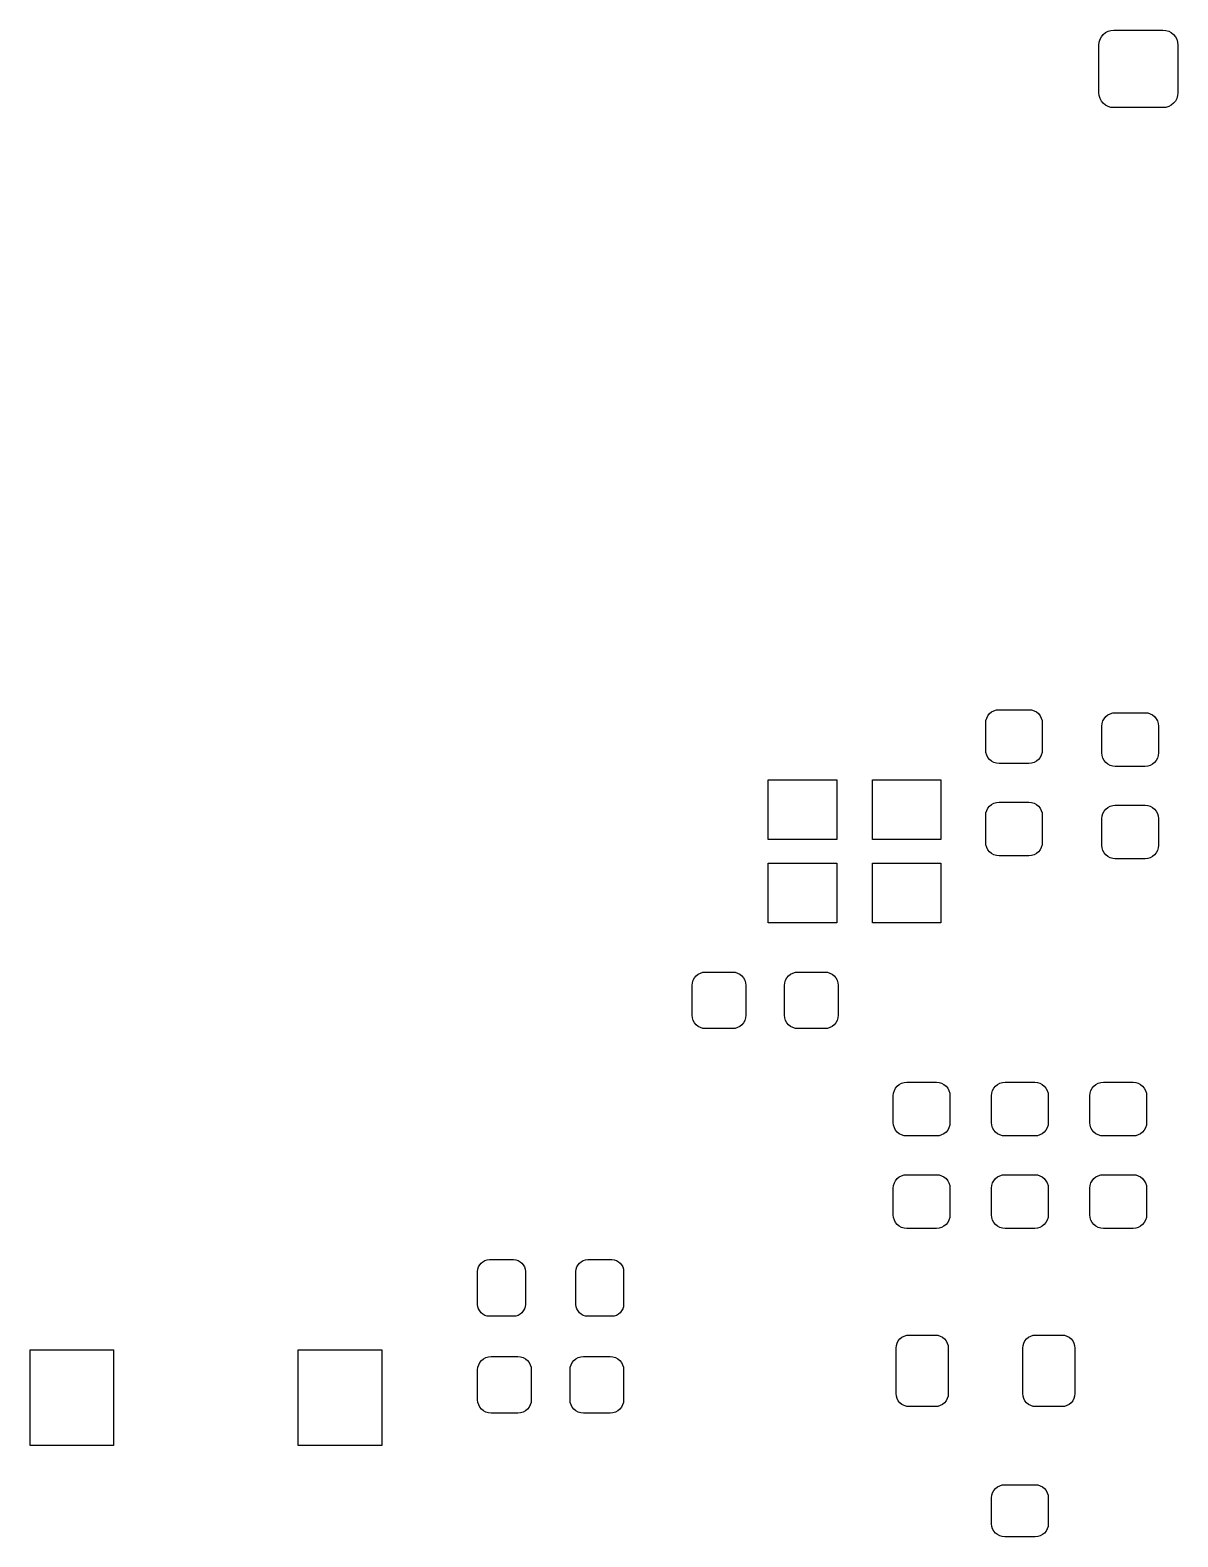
# Model space of a CAD drawing. Extents: x 107 to 210, y -143 to -92.
# Drawn here: x 136.34 to 155.6, y -116.97 to -91.7 of the extents above; entities that cross this region are included whole.
import ezdxf

# ---------------------------------------------------------------- set-up
doc = ezdxf.new("R2010")
doc.units = 0
doc.layers.add('BLACK', color=7, linetype='CONTINUOUS')

msp = doc.modelspace()

# ---------------------------------------------------------------- linework, layer by layer
at = {"layer": 'BLACK', "linetype": 'CONTINUOUS'}
for p, q in [((154.348, -91.7732), (154.386, -91.7421)), ((154.386, -91.7421), (154.429, -91.719)), ((154.429, -91.719), (154.476, -91.7048)), ((154.476, -91.7048), (154.525, -91.7)), ((154.525, -91.7), (155.35, -91.7)), ((155.35, -91.7), (155.399, -91.7048)), ((155.399, -91.7048), (155.446, -91.719)), ((155.446, -91.719), (155.489, -91.7421)), ((155.489, -91.7421), (155.527, -91.7732)), ((154.275, -91.95), (154.28, -91.9012)), ((154.275, -92.75), (154.275, -91.95)), ((154.28, -91.9012), (154.294, -91.8543)), ((154.294, -91.8543), (154.317, -91.8111)), ((154.317, -91.8111), (154.348, -91.7732)), ((155.527, -91.7732), (155.558, -91.8111)), ((155.558, -91.8111), (155.581, -91.8543)), ((155.581, -91.8543), (155.595, -91.9012)), ((155.595, -91.9012), (155.6, -91.95)), ((155.6, -91.95), (155.6, -92.75)), ((154.28, -92.7988), (154.275, -92.75)), ((155.6, -92.75), (155.595, -92.7988)), ((154.294, -92.8457), (154.28, -92.7988)), ((154.317, -92.8889), (154.294, -92.8457)), ((154.348, -92.9268), (154.317, -92.8889)), ((154.386, -92.9579), (154.348, -92.9268)), ((154.429, -92.981), (154.386, -92.9579)), ((154.476, -92.9952), (154.429, -92.981)), ((154.525, -93), (154.476, -92.9952)), ((155.35, -93), (154.525, -93)), ((155.399, -92.9952), (155.35, -93)), ((155.446, -92.981), (155.399, -92.9952)), ((155.489, -92.9579), (155.446, -92.981)), ((155.527, -92.9268), (155.489, -92.9579)), ((155.558, -92.8889), (155.527, -92.9268)), ((155.581, -92.8457), (155.558, -92.8889)), ((155.595, -92.7988), (155.581, -92.8457)), ((152.475, -103.138), (152.514, -103.117)), ((152.514, -103.117), (152.556, -103.104)), ((152.556, -103.104), (152.6, -103.1)), ((152.6, -103.1), (153.1, -103.1)), ((153.1, -103.1), (153.144, -103.104)), ((153.144, -103.104), (153.186, -103.117)), ((153.186, -103.117), (153.225, -103.138)), ((152.375, -103.325), (152.379, -103.281)), ((152.375, -103.775), (152.375, -103.325)), ((152.379, -103.281), (152.392, -103.239)), ((152.392, -103.239), (152.413, -103.2)), ((152.413, -103.2), (152.441, -103.166)), ((152.441, -103.166), (152.475, -103.138)), ((153.225, -103.138), (153.259, -103.166)), ((153.259, -103.166), (153.287, -103.2)), ((153.287, -103.2), (153.308, -103.239)), ((153.308, -103.239), (153.321, -103.281)), ((153.321, -103.281), (153.325, -103.325)), ((153.325, -103.325), (153.325, -103.775)), ((154.325, -103.375), (154.329, -103.331)), ((154.329, -103.331), (154.342, -103.289)), ((154.342, -103.289), (154.363, -103.25)), ((154.363, -103.25), (154.391, -103.216)), ((154.391, -103.216), (154.425, -103.188)), ((154.425, -103.188), (154.464, -103.167)), ((154.464, -103.167), (154.506, -103.154)), ((154.506, -103.154), (154.55, -103.15)), ((154.55, -103.15), (155.05, -103.15)), ((155.05, -103.15), (155.094, -103.154)), ((155.094, -103.154), (155.136, -103.167)), ((155.136, -103.167), (155.175, -103.188)), ((155.175, -103.188), (155.209, -103.216)), ((155.209, -103.216), (155.237, -103.25)), ((155.237, -103.25), (155.258, -103.289)), ((155.258, -103.289), (155.271, -103.331)), ((155.271, -103.331), (155.275, -103.375)), ((154.325, -103.825), (154.325, -103.375)), ((155.275, -103.375), (155.275, -103.825)), ((152.379, -103.819), (152.375, -103.775)), ((152.392, -103.861), (152.379, -103.819)), ((152.413, -103.9), (152.392, -103.861)), ((153.308, -103.861), (153.287, -103.9)), ((153.321, -103.819), (153.308, -103.861)), ((153.325, -103.775), (153.321, -103.819)), ((154.329, -103.869), (154.325, -103.825)), ((154.342, -103.911), (154.329, -103.869)), ((155.271, -103.869), (155.258, -103.911)), ((155.275, -103.825), (155.271, -103.869)), ((152.441, -103.934), (152.413, -103.9)), ((152.475, -103.962), (152.441, -103.934)), ((152.514, -103.983), (152.475, -103.962)), ((152.556, -103.996), (152.514, -103.983)), ((152.6, -104), (152.556, -103.996)), ((153.1, -104), (152.6, -104)), ((153.144, -103.996), (153.1, -104)), ((153.186, -103.983), (153.144, -103.996)), ((153.225, -103.962), (153.186, -103.983)), ((153.259, -103.934), (153.225, -103.962)), ((153.287, -103.9), (153.259, -103.934)), ((154.363, -103.95), (154.342, -103.911)), ((154.391, -103.984), (154.363, -103.95)), ((154.425, -104.012), (154.391, -103.984)), ((154.464, -104.033), (154.425, -104.012)), ((154.506, -104.046), (154.464, -104.033)), ((154.55, -104.05), (154.506, -104.046)), ((155.05, -104.05), (154.55, -104.05)), ((155.094, -104.046), (155.05, -104.05)), ((155.136, -104.033), (155.094, -104.046)), ((155.175, -104.012), (155.136, -104.033)), ((155.209, -103.984), (155.175, -104.012)), ((155.237, -103.95), (155.209, -103.984)), ((155.258, -103.911), (155.237, -103.95)), ((148.725, -105.275), (148.725, -104.275)), ((148.725, -104.275), (149.875, -104.275)), ((149.875, -104.275), (149.875, -105.275)), ((150.475, -105.275), (150.475, -104.275)), ((150.475, -104.275), (151.625, -104.275)), ((151.625, -104.275), (151.625, -105.275)), ((152.375, -104.875), (152.379, -104.831)), ((152.375, -105.325), (152.375, -104.875)), ((152.379, -104.831), (152.392, -104.789)), ((152.392, -104.789), (152.413, -104.75)), ((152.413, -104.75), (152.441, -104.716)), ((152.441, -104.716), (152.475, -104.688)), ((152.475, -104.688), (152.514, -104.667)), ((152.514, -104.667), (152.556, -104.654)), ((152.556, -104.654), (152.6, -104.65)), ((152.6, -104.65), (153.1, -104.65)), ((153.1, -104.65), (153.144, -104.654)), ((153.144, -104.654), (153.186, -104.667)), ((153.186, -104.667), (153.225, -104.688)), ((153.225, -104.688), (153.259, -104.716)), ((153.259, -104.716), (153.287, -104.75)), ((153.287, -104.75), (153.308, -104.789)), ((153.308, -104.789), (153.321, -104.831)), ((153.321, -104.831), (153.325, -104.875)), ((153.325, -104.875), (153.325, -105.325)), ((154.325, -104.925), (154.329, -104.881)), ((154.329, -104.881), (154.342, -104.839)), ((154.342, -104.839), (154.363, -104.8)), ((154.363, -104.8), (154.391, -104.766)), ((154.391, -104.766), (154.425, -104.738)), ((154.425, -104.738), (154.464, -104.717)), ((154.464, -104.717), (154.506, -104.704)), ((154.506, -104.704), (154.55, -104.7)), ((154.55, -104.7), (155.05, -104.7)), ((155.05, -104.7), (155.094, -104.704)), ((155.094, -104.704), (155.136, -104.717)), ((155.136, -104.717), (155.175, -104.738)), ((155.175, -104.738), (155.209, -104.766)), ((155.209, -104.766), (155.237, -104.8)), ((155.237, -104.8), (155.258, -104.839)), ((155.258, -104.839), (155.271, -104.881)), ((155.271, -104.881), (155.275, -104.925)), ((154.325, -105.375), (154.325, -104.925)), ((155.275, -104.925), (155.275, -105.375)), ((149.875, -105.275), (148.725, -105.275)), ((151.625, -105.275), (150.475, -105.275)), ((152.379, -105.369), (152.375, -105.325)), ((152.392, -105.411), (152.379, -105.369)), ((153.321, -105.369), (153.308, -105.411)), ((153.325, -105.325), (153.321, -105.369)), ((154.329, -105.419), (154.325, -105.375)), ((155.275, -105.375), (155.271, -105.419)), ((152.413, -105.45), (152.392, -105.411)), ((152.441, -105.484), (152.413, -105.45)), ((152.475, -105.512), (152.441, -105.484)), ((152.514, -105.533), (152.475, -105.512)), ((152.556, -105.546), (152.514, -105.533)), ((152.6, -105.55), (152.556, -105.546)), ((153.1, -105.55), (152.6, -105.55)), ((153.144, -105.546), (153.1, -105.55)), ((153.186, -105.533), (153.144, -105.546)), ((153.225, -105.512), (153.186, -105.533)), ((153.259, -105.484), (153.225, -105.512)), ((153.287, -105.45), (153.259, -105.484)), ((153.308, -105.411), (153.287, -105.45)), ((154.342, -105.461), (154.329, -105.419)), ((154.363, -105.5), (154.342, -105.461)), ((154.391, -105.534), (154.363, -105.5)), ((154.425, -105.562), (154.391, -105.534)), ((154.464, -105.583), (154.425, -105.562)), ((154.506, -105.596), (154.464, -105.583)), ((154.55, -105.6), (154.506, -105.596)), ((155.05, -105.6), (154.55, -105.6)), ((155.094, -105.596), (155.05, -105.6)), ((155.136, -105.583), (155.094, -105.596)), ((155.175, -105.562), (155.136, -105.583)), ((155.209, -105.534), (155.175, -105.562)), ((155.237, -105.5), (155.209, -105.534)), ((155.258, -105.461), (155.237, -105.5)), ((155.271, -105.419), (155.258, -105.461)), ((148.725, -106.675), (148.725, -105.675)), ((148.725, -105.675), (149.875, -105.675)), ((149.875, -105.675), (149.875, -106.675)), ((150.475, -106.675), (150.475, -105.675)), ((150.475, -105.675), (151.625, -105.675)), ((151.625, -105.675), (151.625, -106.675)), ((149.875, -106.675), (148.725, -106.675)), ((151.625, -106.675), (150.475, -106.675)), ((147.454, -107.681), (147.467, -107.639)), ((147.467, -107.639), (147.488, -107.6)), ((147.488, -107.6), (147.516, -107.566)), ((147.516, -107.566), (147.55, -107.538)), ((147.55, -107.538), (147.589, -107.517)), ((147.589, -107.517), (147.631, -107.504)), ((147.631, -107.504), (147.675, -107.5)), ((147.675, -107.5), (148.125, -107.5)), ((148.125, -107.5), (148.169, -107.504)), ((148.169, -107.504), (148.211, -107.517)), ((148.211, -107.517), (148.25, -107.538)), ((148.25, -107.538), (148.284, -107.566)), ((148.284, -107.566), (148.312, -107.6)), ((148.312, -107.6), (148.333, -107.639)), ((148.333, -107.639), (148.346, -107.681)), ((149.004, -107.681), (149.017, -107.639)), ((149.017, -107.639), (149.038, -107.6)), ((149.038, -107.6), (149.066, -107.566)), ((149.066, -107.566), (149.1, -107.538)), ((149.1, -107.538), (149.139, -107.517)), ((149.139, -107.517), (149.181, -107.504)), ((149.181, -107.504), (149.225, -107.5)), ((149.225, -107.5), (149.675, -107.5)), ((149.675, -107.5), (149.719, -107.504)), ((149.719, -107.504), (149.761, -107.517)), ((149.761, -107.517), (149.8, -107.538)), ((149.8, -107.538), (149.834, -107.566)), ((149.834, -107.566), (149.862, -107.6)), ((149.862, -107.6), (149.883, -107.639)), ((149.883, -107.639), (149.896, -107.681)), ((147.45, -107.725), (147.454, -107.681)), ((147.45, -108.225), (147.45, -107.725)), ((148.346, -107.681), (148.35, -107.725)), ((148.35, -107.725), (148.35, -108.225)), ((149, -107.725), (149.004, -107.681)), ((149, -108.225), (149, -107.725)), ((149.896, -107.681), (149.9, -107.725)), ((149.9, -107.725), (149.9, -108.225)), ((147.454, -108.269), (147.45, -108.225)), ((147.467, -108.311), (147.454, -108.269)), ((147.488, -108.35), (147.467, -108.311)), ((147.516, -108.384), (147.488, -108.35)), ((147.55, -108.412), (147.516, -108.384)), ((147.589, -108.433), (147.55, -108.412)), ((148.25, -108.412), (148.211, -108.433)), ((148.284, -108.384), (148.25, -108.412)), ((148.312, -108.35), (148.284, -108.384)), ((148.333, -108.311), (148.312, -108.35)), ((148.346, -108.269), (148.333, -108.311)), ((148.35, -108.225), (148.346, -108.269)), ((149.004, -108.269), (149, -108.225)), ((149.017, -108.311), (149.004, -108.269)), ((149.038, -108.35), (149.017, -108.311)), ((149.066, -108.384), (149.038, -108.35)), ((149.1, -108.412), (149.066, -108.384)), ((149.139, -108.433), (149.1, -108.412)), ((149.8, -108.412), (149.761, -108.433)), ((149.834, -108.384), (149.8, -108.412)), ((149.862, -108.35), (149.834, -108.384)), ((149.883, -108.311), (149.862, -108.35)), ((149.896, -108.269), (149.883, -108.311)), ((149.9, -108.225), (149.896, -108.269)), ((147.631, -108.446), (147.589, -108.433)), ((147.675, -108.45), (147.631, -108.446)), ((148.125, -108.45), (147.675, -108.45)), ((148.169, -108.446), (148.125, -108.45)), ((148.211, -108.433), (148.169, -108.446)), ((149.181, -108.446), (149.139, -108.433)), ((149.225, -108.45), (149.181, -108.446)), ((149.675, -108.45), (149.225, -108.45)), ((149.719, -108.446), (149.675, -108.45)), ((149.761, -108.433), (149.719, -108.446)), ((150.863, -109.45), (150.891, -109.416)), ((150.891, -109.416), (150.925, -109.388)), ((150.925, -109.388), (150.964, -109.367)), ((150.964, -109.367), (151.006, -109.354)), ((151.006, -109.354), (151.05, -109.35)), ((151.05, -109.35), (151.55, -109.35)), ((151.55, -109.35), (151.594, -109.354)), ((151.594, -109.354), (151.636, -109.367)), ((151.636, -109.367), (151.675, -109.388)), ((151.675, -109.388), (151.709, -109.416)), ((151.709, -109.416), (151.737, -109.45)), ((152.513, -109.45), (152.541, -109.416)), ((152.541, -109.416), (152.575, -109.388)), ((152.575, -109.388), (152.614, -109.367)), ((152.614, -109.367), (152.656, -109.354)), ((152.656, -109.354), (152.7, -109.35)), ((152.7, -109.35), (153.2, -109.35)), ((153.2, -109.35), (153.244, -109.354)), ((153.244, -109.354), (153.286, -109.367)), ((153.286, -109.367), (153.325, -109.388)), ((153.325, -109.388), (153.359, -109.416)), ((153.359, -109.416), (153.387, -109.45)), ((154.163, -109.45), (154.191, -109.416)), ((154.191, -109.416), (154.225, -109.388)), ((154.225, -109.388), (154.264, -109.367)), ((154.264, -109.367), (154.306, -109.354)), ((154.306, -109.354), (154.35, -109.35)), ((154.35, -109.35), (154.85, -109.35)), ((154.85, -109.35), (154.894, -109.354)), ((154.894, -109.354), (154.936, -109.367)), ((154.936, -109.367), (154.975, -109.388)), ((154.975, -109.388), (155.009, -109.416)), ((155.009, -109.416), (155.037, -109.45)), ((150.825, -109.575), (150.829, -109.531)), ((150.825, -110.025), (150.825, -109.575)), ((150.829, -109.531), (150.842, -109.489)), ((150.842, -109.489), (150.863, -109.45)), ((151.737, -109.45), (151.758, -109.489)), ((151.758, -109.489), (151.771, -109.531)), ((151.771, -109.531), (151.775, -109.575)), ((151.775, -109.575), (151.775, -110.025)), ((152.475, -109.575), (152.479, -109.531)), ((152.475, -110.025), (152.475, -109.575)), ((152.479, -109.531), (152.492, -109.489)), ((152.492, -109.489), (152.513, -109.45)), ((153.387, -109.45), (153.408, -109.489)), ((153.408, -109.489), (153.421, -109.531)), ((153.421, -109.531), (153.425, -109.575)), ((153.425, -109.575), (153.425, -110.025)), ((154.125, -109.575), (154.129, -109.531)), ((154.125, -110.025), (154.125, -109.575)), ((154.129, -109.531), (154.142, -109.489)), ((154.142, -109.489), (154.163, -109.45)), ((155.037, -109.45), (155.058, -109.489)), ((155.058, -109.489), (155.071, -109.531)), ((155.071, -109.531), (155.075, -109.575)), ((155.075, -109.575), (155.075, -110.025)), ((150.829, -110.069), (150.825, -110.025)), ((150.842, -110.111), (150.829, -110.069)), ((150.863, -110.15), (150.842, -110.111)), ((150.891, -110.184), (150.863, -110.15)), ((150.925, -110.212), (150.891, -110.184)), ((151.709, -110.184), (151.675, -110.212)), ((151.737, -110.15), (151.709, -110.184)), ((151.758, -110.111), (151.737, -110.15)), ((151.771, -110.069), (151.758, -110.111)), ((151.775, -110.025), (151.771, -110.069)), ((152.479, -110.069), (152.475, -110.025)), ((152.492, -110.111), (152.479, -110.069)), ((152.513, -110.15), (152.492, -110.111)), ((152.541, -110.184), (152.513, -110.15)), ((152.575, -110.212), (152.541, -110.184)), ((153.359, -110.184), (153.325, -110.212)), ((153.387, -110.15), (153.359, -110.184)), ((153.408, -110.111), (153.387, -110.15)), ((153.421, -110.069), (153.408, -110.111)), ((153.425, -110.025), (153.421, -110.069)), ((154.129, -110.069), (154.125, -110.025)), ((154.142, -110.111), (154.129, -110.069)), ((154.163, -110.15), (154.142, -110.111)), ((154.191, -110.184), (154.163, -110.15)), ((154.225, -110.212), (154.191, -110.184)), ((155.009, -110.184), (154.975, -110.212)), ((155.037, -110.15), (155.009, -110.184)), ((155.058, -110.111), (155.037, -110.15)), ((155.071, -110.069), (155.058, -110.111)), ((155.075, -110.025), (155.071, -110.069)), ((150.964, -110.233), (150.925, -110.212)), ((151.006, -110.246), (150.964, -110.233)), ((151.05, -110.25), (151.006, -110.246)), ((151.55, -110.25), (151.05, -110.25)), ((151.594, -110.246), (151.55, -110.25)), ((151.636, -110.233), (151.594, -110.246)), ((151.675, -110.212), (151.636, -110.233)), ((152.614, -110.233), (152.575, -110.212)), ((152.656, -110.246), (152.614, -110.233)), ((152.7, -110.25), (152.656, -110.246)), ((153.2, -110.25), (152.7, -110.25)), ((153.244, -110.246), (153.2, -110.25)), ((153.286, -110.233), (153.244, -110.246)), ((153.325, -110.212), (153.286, -110.233)), ((154.264, -110.233), (154.225, -110.212)), ((154.306, -110.246), (154.264, -110.233)), ((154.35, -110.25), (154.306, -110.246)), ((154.85, -110.25), (154.35, -110.25)), ((154.894, -110.246), (154.85, -110.25)), ((154.936, -110.233), (154.894, -110.246)), ((154.975, -110.212), (154.936, -110.233)), ((150.891, -110.966), (150.925, -110.938)), ((150.925, -110.938), (150.964, -110.917)), ((150.964, -110.917), (151.006, -110.904)), ((151.006, -110.904), (151.05, -110.9)), ((151.05, -110.9), (151.55, -110.9)), ((151.55, -110.9), (151.594, -110.904)), ((151.594, -110.904), (151.636, -110.917)), ((151.636, -110.917), (151.675, -110.938)), ((151.675, -110.938), (151.709, -110.966)), ((152.541, -110.966), (152.575, -110.938)), ((152.575, -110.938), (152.614, -110.917)), ((152.614, -110.917), (152.656, -110.904)), ((152.656, -110.904), (152.7, -110.9)), ((152.7, -110.9), (153.2, -110.9)), ((153.2, -110.9), (153.244, -110.904)), ((153.244, -110.904), (153.286, -110.917)), ((153.286, -110.917), (153.325, -110.938)), ((153.325, -110.938), (153.359, -110.966)), ((154.191, -110.966), (154.225, -110.938)), ((154.225, -110.938), (154.264, -110.917)), ((154.264, -110.917), (154.306, -110.904)), ((154.306, -110.904), (154.35, -110.9)), ((154.35, -110.9), (154.85, -110.9)), ((154.85, -110.9), (154.894, -110.904)), ((154.894, -110.904), (154.936, -110.917)), ((154.936, -110.917), (154.975, -110.938)), ((154.975, -110.938), (155.009, -110.966)), ((150.825, -111.125), (150.829, -111.081)), ((150.825, -111.575), (150.825, -111.125)), ((150.829, -111.081), (150.842, -111.039)), ((150.842, -111.039), (150.863, -111)), ((150.863, -111), (150.891, -110.966)), ((151.709, -110.966), (151.737, -111)), ((151.737, -111), (151.758, -111.039)), ((151.758, -111.039), (151.771, -111.081)), ((151.771, -111.081), (151.775, -111.125)), ((151.775, -111.125), (151.775, -111.575)), ((152.475, -111.125), (152.479, -111.081)), ((152.475, -111.575), (152.475, -111.125)), ((152.479, -111.081), (152.492, -111.039)), ((152.492, -111.039), (152.513, -111)), ((152.513, -111), (152.541, -110.966)), ((153.359, -110.966), (153.387, -111)), ((153.387, -111), (153.408, -111.039)), ((153.408, -111.039), (153.421, -111.081)), ((153.421, -111.081), (153.425, -111.125)), ((153.425, -111.125), (153.425, -111.575)), ((154.125, -111.125), (154.129, -111.081)), ((154.125, -111.575), (154.125, -111.125)), ((154.129, -111.081), (154.142, -111.039)), ((154.142, -111.039), (154.163, -111)), ((154.163, -111), (154.191, -110.966)), ((155.009, -110.966), (155.037, -111)), ((155.037, -111), (155.058, -111.039)), ((155.058, -111.039), (155.071, -111.081)), ((155.071, -111.081), (155.075, -111.125)), ((155.075, -111.125), (155.075, -111.575)), ((150.829, -111.619), (150.825, -111.575)), ((150.842, -111.661), (150.829, -111.619)), ((150.863, -111.7), (150.842, -111.661)), ((150.891, -111.734), (150.863, -111.7)), ((151.737, -111.7), (151.709, -111.734)), ((151.758, -111.661), (151.737, -111.7)), ((151.771, -111.619), (151.758, -111.661)), ((151.775, -111.575), (151.771, -111.619)), ((152.479, -111.619), (152.475, -111.575)), ((152.492, -111.661), (152.479, -111.619)), ((152.513, -111.7), (152.492, -111.661)), ((152.541, -111.734), (152.513, -111.7)), ((153.387, -111.7), (153.359, -111.734)), ((153.408, -111.661), (153.387, -111.7)), ((153.421, -111.619), (153.408, -111.661)), ((153.425, -111.575), (153.421, -111.619)), ((154.129, -111.619), (154.125, -111.575)), ((154.142, -111.661), (154.129, -111.619)), ((154.163, -111.7), (154.142, -111.661)), ((154.191, -111.734), (154.163, -111.7)), ((155.037, -111.7), (155.009, -111.734)), ((155.058, -111.661), (155.037, -111.7)), ((155.071, -111.619), (155.058, -111.661)), ((155.075, -111.575), (155.071, -111.619)), ((150.925, -111.762), (150.891, -111.734)), ((150.964, -111.783), (150.925, -111.762)), ((151.006, -111.796), (150.964, -111.783)), ((151.05, -111.8), (151.006, -111.796)), ((151.55, -111.8), (151.05, -111.8)), ((151.594, -111.796), (151.55, -111.8)), ((151.636, -111.783), (151.594, -111.796)), ((151.675, -111.762), (151.636, -111.783)), ((151.709, -111.734), (151.675, -111.762)), ((152.575, -111.762), (152.541, -111.734)), ((152.614, -111.783), (152.575, -111.762)), ((152.656, -111.796), (152.614, -111.783)), ((152.7, -111.8), (152.656, -111.796)), ((153.2, -111.8), (152.7, -111.8)), ((153.244, -111.796), (153.2, -111.8)), ((153.286, -111.783), (153.244, -111.796)), ((153.325, -111.762), (153.286, -111.783)), ((153.359, -111.734), (153.325, -111.762)), ((154.225, -111.762), (154.191, -111.734)), ((154.264, -111.783), (154.225, -111.762)), ((154.306, -111.796), (154.264, -111.783)), ((154.35, -111.8), (154.306, -111.796)), ((154.85, -111.8), (154.35, -111.8)), ((154.894, -111.796), (154.85, -111.8)), ((154.936, -111.783), (154.894, -111.796)), ((154.975, -111.762), (154.936, -111.783)), ((155.009, -111.734), (154.975, -111.762)), ((143.854, -112.486), (143.865, -112.448)), ((143.865, -112.448), (143.884, -112.414)), ((143.884, -112.414), (143.909, -112.384)), ((143.909, -112.384), (143.939, -112.359)), ((143.939, -112.359), (143.973, -112.34)), ((143.973, -112.34), (144.011, -112.329)), ((144.011, -112.329), (144.05, -112.325)), ((144.05, -112.325), (144.45, -112.325)), ((144.45, -112.325), (144.489, -112.329)), ((144.489, -112.329), (144.527, -112.34)), ((144.527, -112.34), (144.561, -112.359)), ((144.561, -112.359), (144.591, -112.384)), ((144.591, -112.384), (144.616, -112.414)), ((144.616, -112.414), (144.635, -112.448)), ((144.635, -112.448), (144.646, -112.486)), ((145.504, -112.486), (145.515, -112.448)), ((145.515, -112.448), (145.534, -112.414)), ((145.534, -112.414), (145.559, -112.384)), ((145.559, -112.384), (145.589, -112.359)), ((145.589, -112.359), (145.623, -112.34)), ((145.623, -112.34), (145.661, -112.329)), ((145.661, -112.329), (145.7, -112.325)), ((145.7, -112.325), (146.1, -112.325)), ((146.1, -112.325), (146.139, -112.329)), ((146.139, -112.329), (146.177, -112.34)), ((146.177, -112.34), (146.211, -112.359)), ((146.211, -112.359), (146.241, -112.384)), ((146.241, -112.384), (146.266, -112.414)), ((146.266, -112.414), (146.285, -112.448)), ((146.285, -112.448), (146.296, -112.486)), ((143.85, -112.525), (143.854, -112.486)), ((143.85, -113.075), (143.85, -112.525)), ((144.646, -112.486), (144.65, -112.525)), ((144.65, -112.525), (144.65, -113.075)), ((145.5, -112.525), (145.504, -112.486)), ((145.5, -113.075), (145.5, -112.525)), ((146.296, -112.486), (146.3, -112.525)), ((146.3, -112.525), (146.3, -113.075)), ((143.854, -113.114), (143.85, -113.075)), ((143.865, -113.152), (143.854, -113.114)), ((143.884, -113.186), (143.865, -113.152)), ((143.909, -113.216), (143.884, -113.186)), ((143.939, -113.241), (143.909, -113.216)), ((144.591, -113.216), (144.561, -113.241)), ((144.616, -113.186), (144.591, -113.216)), ((144.635, -113.152), (144.616, -113.186)), ((144.646, -113.114), (144.635, -113.152)), ((144.65, -113.075), (144.646, -113.114)), ((145.504, -113.114), (145.5, -113.075)), ((145.515, -113.152), (145.504, -113.114)), ((145.534, -113.186), (145.515, -113.152)), ((145.559, -113.216), (145.534, -113.186)), ((145.589, -113.241), (145.559, -113.216)), ((146.241, -113.216), (146.211, -113.241)), ((146.266, -113.186), (146.241, -113.216)), ((146.285, -113.152), (146.266, -113.186)), ((146.296, -113.114), (146.285, -113.152)), ((146.3, -113.075), (146.296, -113.114)), ((143.973, -113.26), (143.939, -113.241)), ((144.011, -113.271), (143.973, -113.26)), ((144.05, -113.275), (144.011, -113.271)), ((144.45, -113.275), (144.05, -113.275)), ((144.489, -113.271), (144.45, -113.275)), ((144.527, -113.26), (144.489, -113.271)), ((144.561, -113.241), (144.527, -113.26)), ((145.623, -113.26), (145.589, -113.241)), ((145.661, -113.271), (145.623, -113.26)), ((145.7, -113.275), (145.661, -113.271)), ((146.1, -113.275), (145.7, -113.275)), ((146.139, -113.271), (146.1, -113.275)), ((146.177, -113.26), (146.139, -113.271)), ((146.211, -113.241), (146.177, -113.26)), ((150.877, -113.766), (150.889, -113.725)), ((150.889, -113.725), (150.909, -113.687)), ((150.909, -113.687), (150.937, -113.654)), ((150.937, -113.654), (150.97, -113.627)), ((150.97, -113.627), (151.008, -113.607)), ((151.008, -113.607), (151.049, -113.594)), ((151.049, -113.594), (151.091, -113.59)), ((151.091, -113.59), (151.529, -113.59)), ((151.529, -113.59), (151.571, -113.594)), ((151.571, -113.594), (151.612, -113.607)), ((151.612, -113.607), (151.65, -113.627)), ((151.65, -113.627), (151.683, -113.654)), ((151.683, -113.654), (151.711, -113.687)), ((151.711, -113.687), (151.731, -113.725)), ((151.731, -113.725), (151.743, -113.766)), ((153.002, -113.766), (153.014, -113.725)), ((153.014, -113.725), (153.034, -113.687)), ((153.034, -113.687), (153.062, -113.654)), ((153.062, -113.654), (153.095, -113.627)), ((153.095, -113.627), (153.133, -113.607)), ((153.133, -113.607), (153.174, -113.594)), ((153.174, -113.594), (153.216, -113.59)), ((153.216, -113.59), (153.654, -113.59)), ((153.654, -113.59), (153.696, -113.594)), ((153.696, -113.594), (153.737, -113.607)), ((153.737, -113.607), (153.775, -113.627)), ((153.775, -113.627), (153.808, -113.654)), ((153.808, -113.654), (153.836, -113.687)), ((153.836, -113.687), (153.856, -113.725)), ((153.856, -113.725), (153.868, -113.766)), ((136.34, -115.44), (136.34, -113.84)), ((136.34, -113.84), (137.74, -113.84)), ((137.74, -113.84), (137.74, -115.44)), ((140.84, -115.44), (140.84, -113.84)), ((140.84, -113.84), (142.24, -113.84)), ((142.24, -113.84), (142.24, -115.44)), ((143.916, -114.016), (143.95, -113.988)), ((143.95, -113.988), (143.989, -113.967)), ((143.989, -113.967), (144.031, -113.954)), ((144.031, -113.954), (144.075, -113.95)), ((144.075, -113.95), (144.525, -113.95)), ((144.525, -113.95), (144.569, -113.954)), ((144.569, -113.954), (144.611, -113.967)), ((144.611, -113.967), (144.65, -113.988)), ((144.65, -113.988), (144.684, -114.016)), ((145.466, -114.016), (145.5, -113.988)), ((145.5, -113.988), (145.539, -113.967)), ((145.539, -113.967), (145.581, -113.954)), ((145.581, -113.954), (145.625, -113.95)), ((145.625, -113.95), (146.075, -113.95)), ((146.075, -113.95), (146.119, -113.954)), ((146.119, -113.954), (146.161, -113.967)), ((146.161, -113.967), (146.2, -113.988)), ((146.2, -113.988), (146.234, -114.016)), ((150.873, -113.809), (150.877, -113.766)), ((150.873, -114.571), (150.873, -113.809)), ((151.743, -113.766), (151.748, -113.809)), ((151.748, -113.809), (151.748, -114.571)), ((152.998, -113.809), (153.002, -113.766)), ((152.998, -114.571), (152.998, -113.809)), ((153.868, -113.766), (153.873, -113.809)), ((153.873, -113.809), (153.873, -114.571)), ((143.85, -114.175), (143.854, -114.131)), ((143.85, -114.675), (143.85, -114.175)), ((143.854, -114.131), (143.867, -114.089)), ((143.867, -114.089), (143.888, -114.05)), ((143.888, -114.05), (143.916, -114.016)), ((144.684, -114.016), (144.712, -114.05)), ((144.712, -114.05), (144.733, -114.089)), ((144.733, -114.089), (144.746, -114.131)), ((144.746, -114.131), (144.75, -114.175)), ((144.75, -114.175), (144.75, -114.675)), ((145.4, -114.175), (145.404, -114.131)), ((145.4, -114.675), (145.4, -114.175)), ((145.404, -114.131), (145.417, -114.089)), ((145.417, -114.089), (145.438, -114.05)), ((145.438, -114.05), (145.466, -114.016)), ((146.234, -114.016), (146.262, -114.05)), ((146.262, -114.05), (146.283, -114.089)), ((146.283, -114.089), (146.296, -114.131)), ((146.296, -114.131), (146.3, -114.175)), ((146.3, -114.175), (146.3, -114.675)), ((143.854, -114.719), (143.85, -114.675)), ((143.867, -114.761), (143.854, -114.719)), ((144.746, -114.719), (144.733, -114.761)), ((144.75, -114.675), (144.746, -114.719)), ((145.404, -114.719), (145.4, -114.675)), ((145.417, -114.761), (145.404, -114.719)), ((146.296, -114.719), (146.283, -114.761)), ((146.3, -114.675), (146.296, -114.719)), ((150.877, -114.614), (150.873, -114.571)), ((150.889, -114.655), (150.877, -114.614)), ((150.909, -114.693), (150.889, -114.655)), ((150.937, -114.726), (150.909, -114.693)), ((150.97, -114.753), (150.937, -114.726)), ((151.683, -114.726), (151.65, -114.753)), ((151.711, -114.693), (151.683, -114.726)), ((151.731, -114.655), (151.711, -114.693)), ((151.743, -114.614), (151.731, -114.655)), ((151.748, -114.571), (151.743, -114.614)), ((153.002, -114.614), (152.998, -114.571)), ((153.014, -114.655), (153.002, -114.614)), ((153.034, -114.693), (153.014, -114.655)), ((153.062, -114.726), (153.034, -114.693)), ((153.095, -114.753), (153.062, -114.726)), ((153.808, -114.726), (153.775, -114.753)), ((153.836, -114.693), (153.808, -114.726)), ((153.856, -114.655), (153.836, -114.693)), ((153.868, -114.614), (153.856, -114.655)), ((153.873, -114.571), (153.868, -114.614)), ((143.888, -114.8), (143.867, -114.761)), ((143.916, -114.834), (143.888, -114.8)), ((143.95, -114.862), (143.916, -114.834)), ((143.989, -114.883), (143.95, -114.862)), ((144.031, -114.896), (143.989, -114.883)), ((144.075, -114.9), (144.031, -114.896)), ((144.525, -114.9), (144.075, -114.9)), ((144.569, -114.896), (144.525, -114.9)), ((144.611, -114.883), (144.569, -114.896)), ((144.65, -114.862), (144.611, -114.883)), ((144.684, -114.834), (144.65, -114.862)), ((144.712, -114.8), (144.684, -114.834)), ((144.733, -114.761), (144.712, -114.8)), ((145.438, -114.8), (145.417, -114.761)), ((145.466, -114.834), (145.438, -114.8)), ((145.5, -114.862), (145.466, -114.834)), ((145.539, -114.883), (145.5, -114.862)), ((145.581, -114.896), (145.539, -114.883)), ((145.625, -114.9), (145.581, -114.896)), ((146.075, -114.9), (145.625, -114.9)), ((146.119, -114.896), (146.075, -114.9)), ((146.161, -114.883), (146.119, -114.896)), ((146.2, -114.862), (146.161, -114.883)), ((146.234, -114.834), (146.2, -114.862)), ((146.262, -114.8), (146.234, -114.834)), ((146.283, -114.761), (146.262, -114.8)), ((151.008, -114.773), (150.97, -114.753)), ((151.049, -114.786), (151.008, -114.773)), ((151.091, -114.79), (151.049, -114.786)), ((151.529, -114.79), (151.091, -114.79)), ((151.571, -114.786), (151.529, -114.79)), ((151.612, -114.773), (151.571, -114.786)), ((151.65, -114.753), (151.612, -114.773)), ((153.133, -114.773), (153.095, -114.753)), ((153.174, -114.786), (153.133, -114.773)), ((153.216, -114.79), (153.174, -114.786)), ((153.654, -114.79), (153.216, -114.79)), ((153.696, -114.786), (153.654, -114.79)), ((153.737, -114.773), (153.696, -114.786)), ((153.775, -114.753), (153.737, -114.773)), ((137.74, -115.44), (136.34, -115.44)), ((142.24, -115.44), (140.84, -115.44)), ((152.479, -116.276), (152.492, -116.235)), ((152.492, -116.235), (152.512, -116.197)), ((152.512, -116.197), (152.539, -116.164)), ((152.539, -116.164), (152.572, -116.137)), ((152.572, -116.137), (152.61, -116.117)), ((152.61, -116.117), (152.651, -116.104)), ((152.651, -116.104), (152.694, -116.1)), ((152.694, -116.1), (153.206, -116.1)), ((153.206, -116.1), (153.249, -116.104)), ((153.249, -116.104), (153.29, -116.117)), ((153.29, -116.117), (153.328, -116.137)), ((153.328, -116.137), (153.361, -116.164)), ((153.361, -116.164), (153.388, -116.197)), ((153.388, -116.197), (153.408, -116.235)), ((153.408, -116.235), (153.421, -116.276)), ((152.475, -116.319), (152.479, -116.276)), ((152.475, -116.756), (152.475, -116.319)), ((153.421, -116.276), (153.425, -116.319)), ((153.425, -116.319), (153.425, -116.756)), ((152.479, -116.799), (152.475, -116.756)), ((153.425, -116.756), (153.421, -116.799)), ((152.492, -116.84), (152.479, -116.799)), ((152.512, -116.878), (152.492, -116.84)), ((152.539, -116.911), (152.512, -116.878)), ((152.572, -116.938), (152.539, -116.911)), ((152.61, -116.958), (152.572, -116.938)), ((152.651, -116.971), (152.61, -116.958)), ((152.694, -116.975), (152.651, -116.971)), ((153.206, -116.975), (152.694, -116.975)), ((153.249, -116.971), (153.206, -116.975)), ((153.29, -116.958), (153.249, -116.971)), ((153.328, -116.938), (153.29, -116.958)), ((153.361, -116.911), (153.328, -116.938)), ((153.388, -116.878), (153.361, -116.911)), ((153.408, -116.84), (153.388, -116.878)), ((153.421, -116.799), (153.408, -116.84))]:
    msp.add_line(p, q, dxfattribs=at)

doc.saveas('drawing.dxf')
